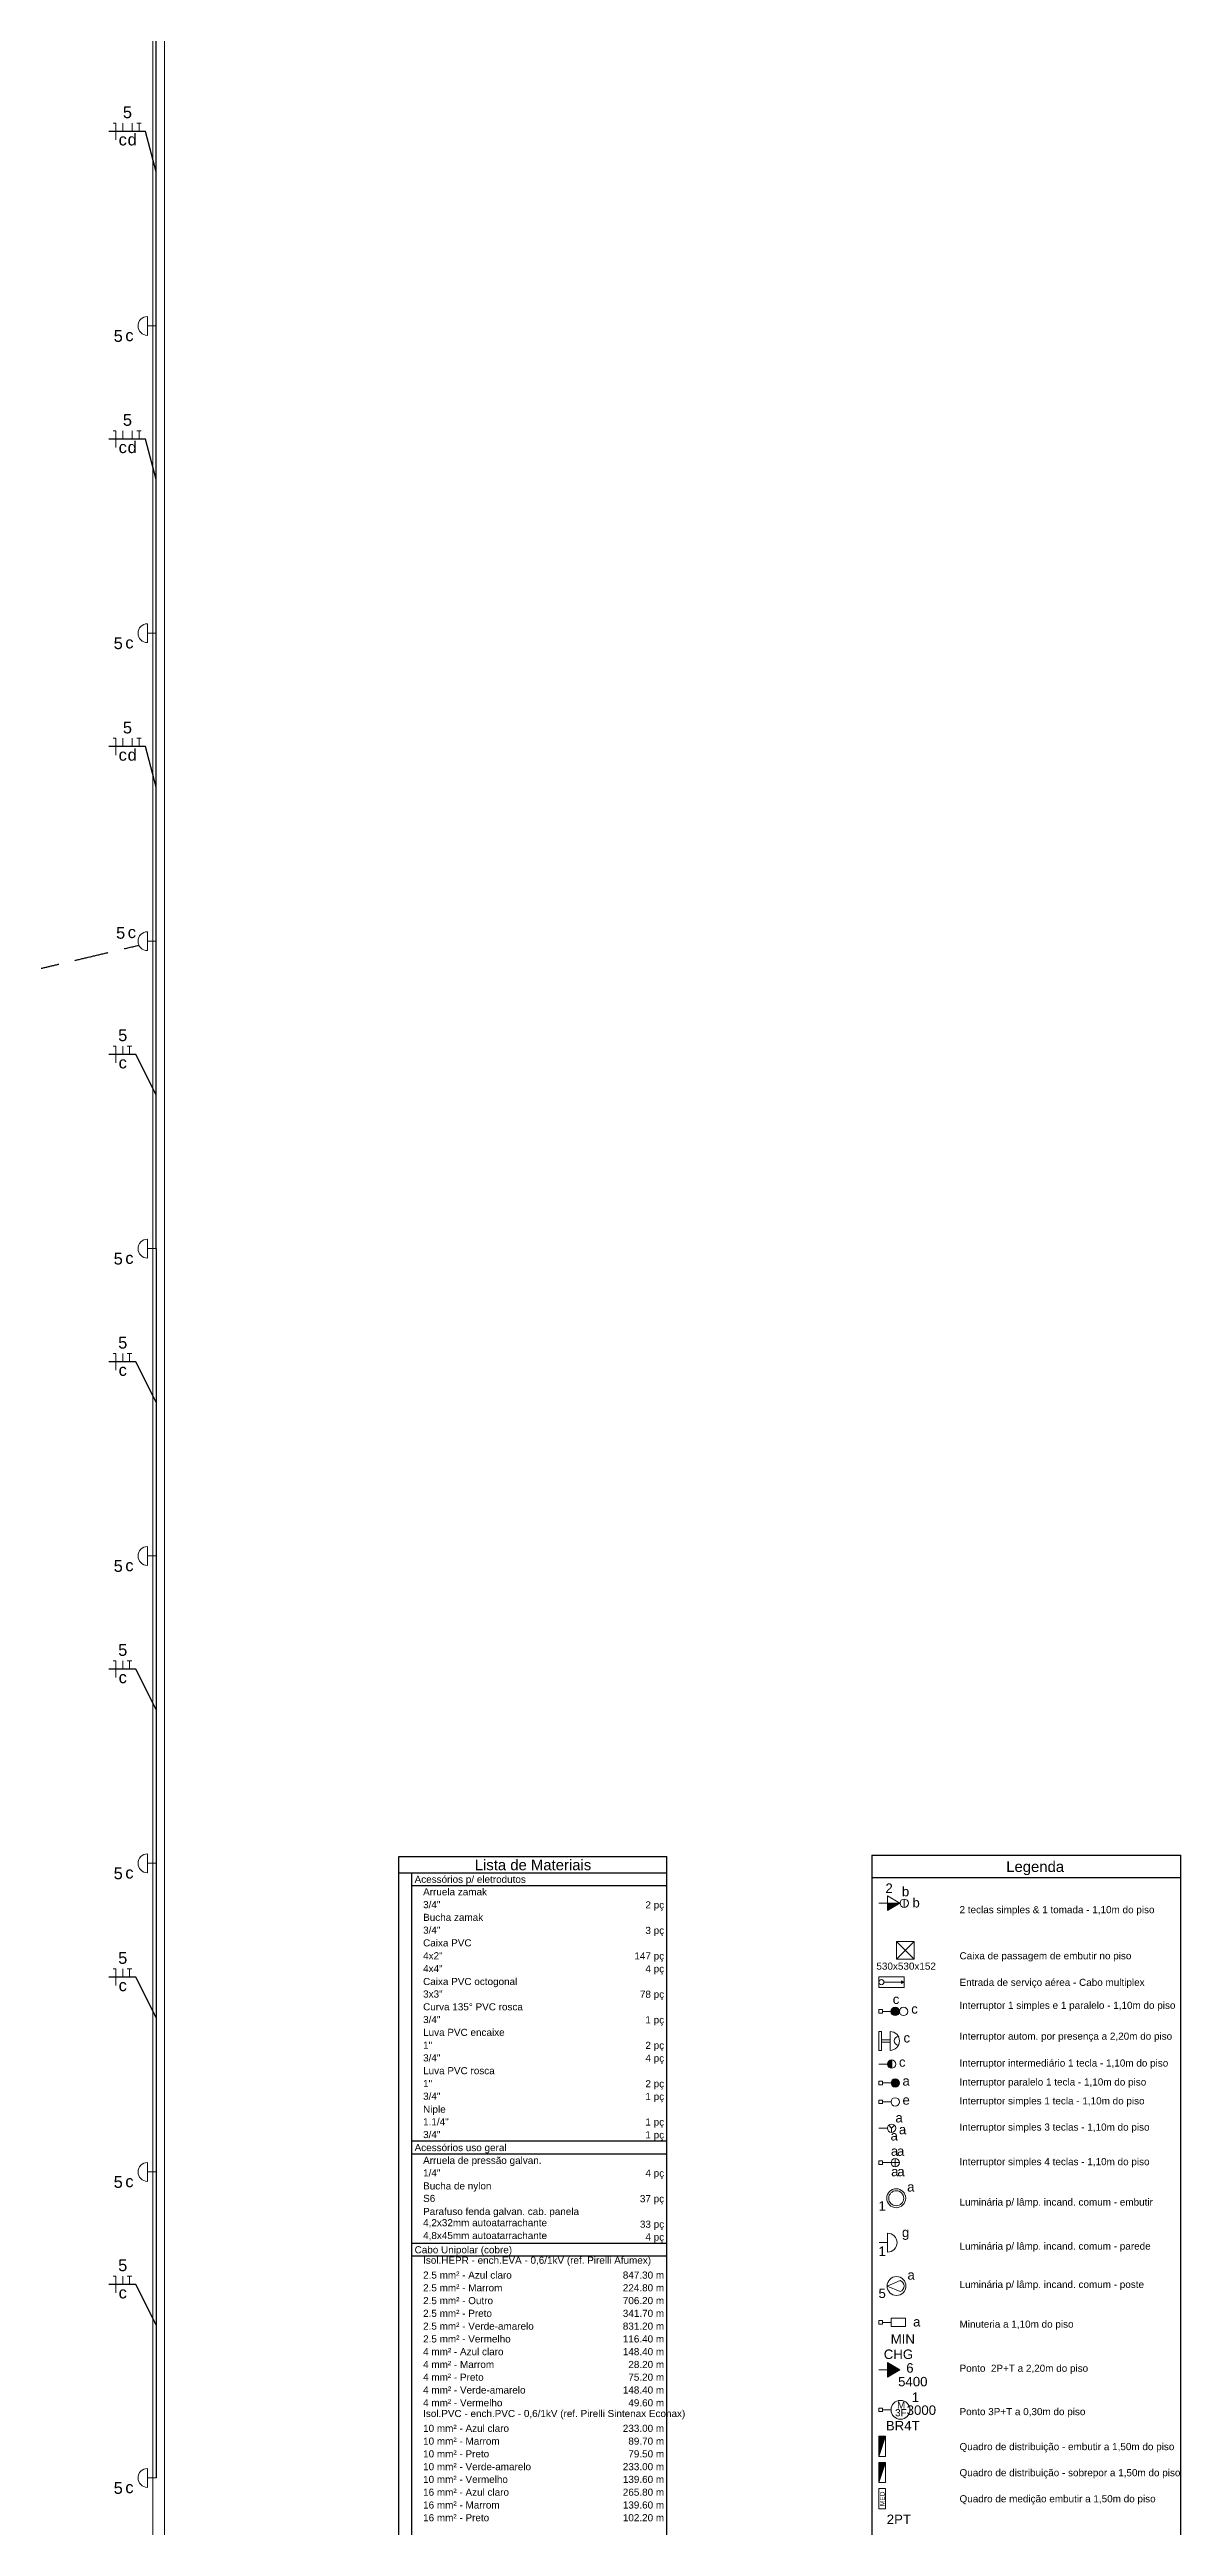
# Model space of a CAD drawing. Header units: inches. Extents: x 82 to 150, y -19 to 82.
# Drawn here: x 114.79 to 131.68, y 0.61 to 37.57 of the extents above; entities that cross this region are included whole.
import ezdxf
from ezdxf.enums import TextEntityAlignment as Align

# ---------------------------------------------------------------- set-up
doc = ezdxf.new("R2010")
doc.units = ezdxf.units.IN
doc.header["$MEASUREMENT"] = 0
doc.linetypes.add('Dashed', pattern=[0.75, 0.5, -0.25])
doc.linetypes.add('HIDDEN', pattern=[0.375, 0.25, -0.125])
for name, color, linetype, lineweight in [('BASE', 7, 'Continuous', 5), ('DI-Linhas do quadro', 7, 'HIDDEN', 30), ('DI-Textos do quadro', 5, 'Continuous', 20), ('DI-Título do quadro', 5, 'Continuous', 30), ('EL-Condutos', 8, 'Continuous', 30), ('EL-Fios', 1, 'Continuous', 20), ('EL-Textos fios', 7, 'Continuous', 30), ('EL-Textos pontos', 5, 'Continuous', 30), ('P-SIMBOL', 5, 'Continuous', 20), ('TEXTO', 7, 'Continuous', 20)]:
    doc.layers.add(name, color=color, linetype=linetype, lineweight=lineweight)
doc.styles.add('Arial', font='arial.ttf')

msp = doc.modelspace()

# ---------------------------------------------------------------- hatches: boundary and pattern name
at = {"layer": 'P-SIMBOL', "linetype": 'Continuous'}
for points in [[(127.303, 9.913), (127.49, 9.913), (127.303, 9.805)], [(127.554, 8.735), (127.51, 8.755), (127.51, 8.714)], [(127.366, 7.575), (127.366, 7.513), (127.303, 7.513), (127.304, 7.523), (127.309, 7.54), (127.315, 7.55), (127.322, 7.558), (127.333, 7.566), (127.346, 7.572), (127.359, 7.575), (127.366, 7.575)], [(127.366, 7.45), (127.366, 7.513), (127.303, 7.513), (127.304, 7.503), (127.309, 7.486), (127.315, 7.476), (127.322, 7.468), (127.333, 7.46), (127.346, 7.454), (127.359, 7.451), (127.366, 7.451)], [(127.419, 7.293), (127.419, 7.231), (127.356, 7.231), (127.357, 7.24), (127.362, 7.257), (127.368, 7.268), (127.375, 7.276), (127.386, 7.284), (127.399, 7.29), (127.412, 7.293), (127.419, 7.293)], [(127.419, 7.168), (127.419, 7.231), (127.356, 7.231), (127.357, 7.221), (127.362, 7.204), (127.368, 7.193), (127.375, 7.185), (127.386, 7.177), (127.399, 7.171), (127.412, 7.168), (127.419, 7.169)], [(127.419, 7.293), (127.419, 7.231), (127.481, 7.231), (127.481, 7.24), (127.475, 7.257), (127.469, 7.268), (127.462, 7.276), (127.452, 7.284), (127.439, 7.29), (127.426, 7.293), (127.419, 7.293)], [(127.419, 7.168), (127.419, 7.231), (127.481, 7.231), (127.481, 7.221), (127.475, 7.204), (127.469, 7.193), (127.462, 7.185), (127.452, 7.177), (127.439, 7.171), (127.426, 7.168), (127.419, 7.169)], [(127.303, 2.843), (127.49, 2.951), (127.303, 3.059)], [(127.274, 1.958), (127.175, 1.958), (127.175, 1.657)], [(127.274, 1.569), (127.175, 1.569), (127.175, 1.268)]]:
    msp.add_hatch(color=256, dxfattribs=at).paths.add_polyline_path(points)

# ---------------------------------------------------------------- linework, layer by layer
at = {"layer": 'BASE'}
for p, q in [((116.508, 49.97), (116.508, -2.309)), ((116.335, 49.797), (116.335, -2.309))]:
    msp.add_line(p, q, dxfattribs=at)
at = {"layer": 'DI-Linhas do quadro', "linetype": 'Continuous'}
for p, q in [((120.011, 10.612), (124.011, 10.612)), ((120.011, -18.892), (120.011, 10.612)), ((120.011, 10.368), (124.011, 10.368)), ((120.202, -18.892), (120.202, 10.368)), ((124.011, -18.892), (124.011, 10.612)), ((127.069, 10.632), (131.677, 10.632)), ((127.069, 10.632), (127.069, -1.749)), ((131.677, 10.632), (131.677, -1.749)), ((120.202, 10.177), (124.011, 10.177)), ((127.069, 10.297), (131.677, 10.297)), ((120.202, 6.365), (124.011, 6.365)), ((120.202, 6.174), (124.011, 6.174)), ((120.202, 4.84), (124.011, 4.84)), ((120.202, 4.649), (124.011, 4.649))]:
    msp.add_line(p, q, dxfattribs=at)
at = {"layer": 'EL-Condutos', "linetype": 'Continuous'}
for points in [[(116.385, 33.45), (116.385, 33.672), (116.385, 33.88), (116.385, 34.075), (116.385, 34.257), (116.385, 34.429), (116.385, 34.59), (116.385, 34.742), (116.385, 34.885), (116.385, 35.022), (116.385, 35.152), (116.385, 35.278), (116.385, 35.399), (116.385, 35.517), (116.385, 35.633), (116.385, 35.748), (116.385, 35.863), (116.385, 35.979), (116.385, 36.098), (116.385, 36.219), (116.385, 36.344), (116.385, 36.475), (116.385, 36.611), (116.385, 36.755), (116.385, 36.907), (116.385, 37.068), (116.385, 37.239), (116.385, 37.422), (116.385, 37.616), (116.385, 37.824), (116.385, 38.047)], [(116.385, 28.865), (116.385, 29.087), (116.385, 29.294), (116.385, 29.488), (116.385, 29.67), (116.385, 29.841), (116.385, 30.002), (116.385, 30.153), (116.385, 30.297), (116.385, 30.433), (116.385, 30.563), (116.385, 30.688), (116.385, 30.809), (116.385, 30.927), (116.385, 31.042), (116.385, 31.157), (116.385, 31.272), (116.385, 31.388), (116.385, 31.506), (116.385, 31.627), (116.385, 31.751), (116.385, 31.882), (116.385, 32.018), (116.385, 32.161), (116.385, 32.313), (116.385, 32.473), (116.385, 32.644), (116.385, 32.826), (116.385, 33.02), (116.385, 33.228), (116.385, 33.45)], [(116.385, 24.269), (116.385, 24.491), (116.385, 24.699), (116.385, 24.894), (116.385, 25.077), (116.385, 25.248), (116.385, 25.409), (116.385, 25.561), (116.385, 25.704), (116.385, 25.841), (116.385, 25.971), (116.385, 26.096), (116.385, 26.218), (116.385, 26.336), (116.385, 26.452), (116.385, 26.567), (116.385, 26.682), (116.385, 26.798), (116.385, 26.916), (116.385, 27.037), (116.385, 27.163), (116.385, 27.293), (116.385, 27.43), (116.385, 27.573), (116.385, 27.725), (116.385, 27.886), (116.385, 28.057), (116.385, 28.24), (116.385, 28.435), (116.385, 28.643), (116.385, 28.865)], [(116.385, 19.681), (116.385, 19.902), (116.385, 20.11), (116.385, 20.305), (116.385, 20.487), (116.385, 20.658), (116.385, 20.818), (116.385, 20.97), (116.385, 21.114), (116.385, 21.25), (116.385, 21.38), (116.385, 21.505), (116.385, 21.626), (116.385, 21.744), (116.385, 21.86), (116.385, 21.975), (116.385, 22.09), (116.385, 22.206), (116.385, 22.324), (116.385, 22.445), (116.385, 22.57), (116.385, 22.7), (116.385, 22.836), (116.385, 22.98), (116.385, 23.131), (116.385, 23.292), (116.385, 23.463), (116.385, 23.645), (116.385, 23.839), (116.385, 24.047), (116.385, 24.269)], [(116.385, 19.681), (116.385, 19.459), (116.385, 19.251), (116.385, 19.057), (116.385, 18.875), (116.385, 18.704), (116.385, 18.543), (116.385, 18.392), (116.385, 18.248), (116.385, 18.112), (116.385, 17.982), (116.385, 17.857), (116.385, 17.736), (116.385, 17.618), (116.385, 17.502), (116.385, 17.388), (116.385, 17.273), (116.385, 17.157), (116.385, 17.039), (116.385, 16.918), (116.385, 16.793), (116.385, 16.663), (116.385, 16.527), (116.385, 16.383), (116.385, 16.232), (116.385, 16.071), (116.385, 15.9), (116.385, 15.718), (116.385, 15.524), (116.385, 15.316), (116.385, 15.095)], [(116.385, 15.095), (116.385, 14.873), (116.385, 14.665), (116.385, 14.471), (116.385, 14.289), (116.385, 14.118), (116.385, 13.957), (116.385, 13.806), (116.385, 13.662), (116.385, 13.526), (116.385, 13.396), (116.385, 13.271), (116.385, 13.15), (116.385, 13.032), (116.385, 12.916), (116.385, 12.802), (116.385, 12.687), (116.385, 12.571), (116.385, 12.453), (116.385, 12.332), (116.385, 12.207), (116.385, 12.077), (116.385, 11.941), (116.385, 11.797), (116.385, 11.646), (116.385, 11.485), (116.385, 11.314), (116.385, 11.132), (116.385, 10.938), (116.385, 10.73), (116.385, 10.509)], [(116.385, 10.509), (116.385, 10.286), (116.385, 10.077), (116.385, 9.882), (116.385, 9.699), (116.385, 9.528), (116.385, 9.366), (116.385, 9.214), (116.385, 9.07), (116.385, 8.933), (116.385, 8.803), (116.385, 8.677), (116.385, 8.556), (116.385, 8.437), (116.385, 8.321), (116.385, 8.206), (116.385, 8.09), (116.385, 7.974), (116.385, 7.856), (116.385, 7.734), (116.385, 7.609), (116.385, 7.478), (116.385, 7.341), (116.385, 7.197), (116.385, 7.045), (116.385, 6.884), (116.385, 6.712), (116.385, 6.529), (116.385, 6.334), (116.385, 6.126), (116.385, 5.903)], [(116.385, 5.903), (116.385, 5.682), (116.385, 5.475), (116.385, 5.282), (116.385, 5.1), (116.385, 4.93), (116.385, 4.77), (116.385, 4.62), (116.385, 4.477), (116.385, 4.341), (116.385, 4.212), (116.385, 4.087), (116.385, 3.967), (116.385, 3.849), (116.385, 3.734), (116.385, 3.62), (116.385, 3.505), (116.385, 3.39), (116.385, 3.273), (116.385, 3.152), (116.385, 3.028), (116.385, 2.898), (116.385, 2.763), (116.385, 2.62), (116.385, 2.469), (116.385, 2.309), (116.385, 2.139), (116.385, 1.958), (116.385, 1.764), (116.385, 1.558), (116.385, 1.337)]]:
    msp.add_spline(points, degree=3, dxfattribs=at)
at = {"layer": 'EL-Condutos', "linetype": 'Dashed'}
msp.add_spline([(110.067, 22.776), (110.359, 22.845), (110.633, 22.909), (110.89, 22.97), (111.132, 23.027), (111.359, 23.081), (111.574, 23.132), (111.777, 23.18), (111.969, 23.225), (112.152, 23.269), (112.328, 23.31), (112.496, 23.35), (112.66, 23.388), (112.819, 23.426), (112.975, 23.463), (113.13, 23.5), (113.285, 23.536), (113.44, 23.573), (113.598, 23.61), (113.759, 23.648), (113.925, 23.688), (114.097, 23.728), (114.276, 23.771), (114.464, 23.815), (114.661, 23.862), (114.87, 23.911), (115.091, 23.963), (115.326, 24.019), (115.575, 24.078), (115.841, 24.141), (116.124, 24.207)], degree=3, dxfattribs=at)
at = {"layer": 'EL-Fios', "color": 5}
for p, q in [((115.743, 36.478), (115.785, 36.478)), ((115.785, 36.228), (115.785, 36.478)), ((115.887, 36.353), (115.887, 36.478)), ((116.028, 36.353), (116.028, 36.478)), ((116.096, 36.478), (116.163, 36.478)), ((116.13, 36.353), (116.13, 36.478)), ((115.743, 31.887), (115.785, 31.887)), ((115.785, 31.637), (115.785, 31.887)), ((115.887, 31.762), (115.887, 31.887)), ((116.028, 31.762), (116.028, 31.887)), ((116.096, 31.887), (116.163, 31.887)), ((116.13, 31.762), (116.13, 31.887)), ((115.743, 27.297), (115.785, 27.297)), ((115.785, 27.047), (115.785, 27.297)), ((115.887, 27.172), (115.887, 27.297)), ((116.028, 27.172), (116.028, 27.297)), ((116.096, 27.297), (116.163, 27.297)), ((116.13, 27.172), (116.13, 27.297)), ((115.743, 22.705), (115.785, 22.705)), ((115.785, 22.455), (115.785, 22.705)), ((115.887, 22.58), (115.887, 22.705)), ((115.955, 22.705), (116.022, 22.705)), ((115.989, 22.58), (115.989, 22.705)), ((115.743, 18.117), (115.785, 18.117)), ((115.785, 17.867), (115.785, 18.117)), ((115.887, 17.992), (115.887, 18.117)), ((115.955, 18.117), (116.022, 18.117)), ((115.989, 17.992), (115.989, 18.117)), ((115.743, 13.531), (115.785, 13.531)), ((115.785, 13.281), (115.785, 13.531)), ((115.887, 13.406), (115.887, 13.531)), ((115.955, 13.531), (116.022, 13.531)), ((115.989, 13.406), (115.989, 13.531)), ((115.743, 8.935), (115.785, 8.935)), ((115.785, 8.685), (115.785, 8.935)), ((115.887, 8.81), (115.887, 8.935)), ((115.955, 8.935), (116.022, 8.935)), ((115.989, 8.81), (115.989, 8.935)), ((115.743, 4.35), (115.785, 4.35)), ((115.785, 4.1), (115.785, 4.35)), ((115.887, 4.225), (115.887, 4.35)), ((115.955, 4.35), (116.022, 4.35)), ((115.989, 4.225), (115.989, 4.35))]:
    msp.add_line(p, q, dxfattribs=at)
at = {"layer": 'EL-Textos fios'}
for p, q in [((116.226, 36.353), (115.681, 36.353)), ((116.385, 35.748), (116.226, 36.353)), ((116.226, 31.762), (115.681, 31.762)), ((116.385, 31.157), (116.226, 31.762)), ((116.226, 27.172), (115.681, 27.172)), ((116.385, 26.567), (116.226, 27.172)), ((116.084, 22.58), (115.681, 22.58)), ((116.385, 21.975), (116.084, 22.58)), ((116.084, 17.992), (115.681, 17.992)), ((116.385, 17.388), (116.084, 17.992)), ((116.084, 13.406), (115.681, 13.406)), ((116.385, 12.802), (116.084, 13.406)), ((116.084, 8.81), (115.681, 8.81)), ((116.385, 8.206), (116.084, 8.81)), ((116.084, 4.225), (115.681, 4.225)), ((116.385, 3.62), (116.084, 4.225))]:
    msp.add_line(p, q, dxfattribs=at)
at = {"layer": 'P-SIMBOL'}
for p, q in [((116.256, 33.308), (116.256, 33.591)), ((116.256, 33.45), (116.385, 33.45)), ((116.256, 28.724), (116.256, 29.006)), ((116.256, 28.865), (116.385, 28.865)), ((116.256, 24.128), (116.256, 24.41)), ((116.256, 24.269), (116.385, 24.269)), ((116.256, 19.539), (116.256, 19.822)), ((116.256, 19.681), (116.385, 19.681)), ((116.256, 14.953), (116.256, 15.236)), ((116.256, 15.095), (116.385, 15.095)), ((116.256, 10.367), (116.256, 10.65)), ((116.256, 10.509), (116.385, 10.509)), ((127.49, 9.913), (127.303, 10.021)), ((127.303, 10.021), (127.303, 9.805)), ((127.303, 9.913), (127.175, 9.913)), ((127.49, 9.913), (127.303, 9.913)), ((127.303, 9.805), (127.49, 9.913)), ((127.553, 9.976), (127.553, 9.851)), ((127.439, 9.343), (127.704, 9.343)), ((127.439, 9.343), (127.439, 9.078)), ((127.439, 9.343), (127.704, 9.078)), ((127.704, 9.343), (127.439, 9.078)), ((127.704, 9.343), (127.704, 9.078)), ((127.439, 9.078), (127.704, 9.078)), ((127.175, 8.813), (127.175, 8.657)), ((127.175, 8.813), (127.554, 8.813)), ((127.175, 8.657), (127.554, 8.657)), ((127.25, 8.735), (127.51, 8.735)), ((127.554, 8.735), (127.51, 8.755)), ((127.51, 8.755), (127.51, 8.714)), ((127.554, 8.735), (127.51, 8.714)), ((127.554, 8.813), (127.554, 8.657)), ((127.175, 8.272), (127.175, 8.325)), ((127.175, 8.325), (127.228, 8.325)), ((127.228, 8.272), (127.175, 8.272)), ((127.228, 8.325), (127.228, 8.272)), ((127.356, 8.298), (127.228, 8.298)), ((127.175, 7.999), (127.175, 7.717)), ((127.175, 7.999), (127.213, 7.999)), ((127.213, 7.999), (127.213, 7.717)), ((127.341, 7.877), (127.213, 7.877)), ((127.341, 7.839), (127.213, 7.839)), ((127.341, 7.999), (127.341, 7.717)), ((127.175, 7.717), (127.213, 7.717)), ((127.303, 7.513), (127.175, 7.513)), ((127.366, 7.575), (127.366, 7.45)), ((127.175, 7.204), (127.175, 7.257)), ((127.175, 7.257), (127.228, 7.257)), ((127.228, 7.204), (127.175, 7.204)), ((127.228, 7.257), (127.228, 7.204)), ((127.356, 7.231), (127.228, 7.231)), ((127.419, 7.293), (127.419, 7.168)), ((127.175, 6.923), (127.175, 6.976)), ((127.175, 6.976), (127.228, 6.976)), ((127.228, 6.923), (127.175, 6.923)), ((127.228, 6.976), (127.228, 6.923)), ((127.356, 6.949), (127.228, 6.949)), ((127.303, 6.555), (127.175, 6.555)), ((127.365, 6.555), (127.321, 6.599)), ((127.365, 6.555), (127.41, 6.599)), ((127.365, 6.492), (127.365, 6.555)), ((116.256, 5.762), (116.256, 6.044)), ((127.175, 6.015), (127.175, 6.068)), ((127.175, 6.068), (127.228, 6.068)), ((127.228, 6.015), (127.175, 6.015)), ((127.228, 6.068), (127.228, 6.015)), ((127.356, 6.042), (127.228, 6.042)), ((127.356, 6.042), (127.481, 6.042)), ((127.419, 5.979), (127.419, 6.104)), ((116.256, 5.903), (116.385, 5.903)), ((127.305, 4.848), (127.177, 4.848)), ((127.305, 4.989), (127.305, 4.707)), ((127.297, 4.201), (127.493, 4.284)), ((127.493, 4.118), (127.297, 4.201)), ((127.356, 3.72), (127.573, 3.72)), ((127.356, 3.72), (127.573, 3.72)), ((127.356, 3.72), (127.356, 3.597)), ((127.356, 3.72), (127.356, 3.597)), ((127.573, 3.72), (127.573, 3.597)), ((127.573, 3.72), (127.573, 3.597)), ((127.175, 3.685), (127.228, 3.685)), ((127.175, 3.632), (127.175, 3.685)), ((127.228, 3.632), (127.175, 3.632)), ((127.228, 3.685), (127.228, 3.632)), ((127.356, 3.658), (127.228, 3.658)), ((127.356, 3.597), (127.573, 3.597)), ((127.356, 3.597), (127.573, 3.597)), ((127.303, 2.843), (127.303, 3.059)), ((127.303, 3.059), (127.49, 2.951)), ((127.303, 2.951), (127.175, 2.951)), ((127.49, 2.951), (127.303, 2.843)), ((127.175, 2.327), (127.175, 2.38)), ((127.175, 2.38), (127.228, 2.38)), ((127.228, 2.327), (127.175, 2.327)), ((127.228, 2.38), (127.228, 2.327)), ((127.356, 2.354), (127.228, 2.354)), ((127.274, 1.958), (127.175, 1.958)), ((127.175, 1.958), (127.175, 1.657)), ((127.274, 1.958), (127.175, 1.657)), ((127.274, 1.958), (127.274, 1.657)), ((127.274, 1.657), (127.175, 1.657)), ((127.274, 1.569), (127.175, 1.569)), ((127.175, 1.569), (127.175, 1.268)), ((127.274, 1.569), (127.175, 1.268)), ((127.274, 1.569), (127.274, 1.268)), ((116.256, 1.195), (116.256, 1.478)), ((116.256, 1.337), (116.385, 1.337)), ((127.274, 1.268), (127.175, 1.268))]:
    msp.add_line(p, q, dxfattribs=at)
at = {"layer": 'P-SIMBOL', "const_width": 0.0625}
msp.add_lwpolyline([(127.45, 8.298, 1), (127.387, 8.298, 1)], format="xyb", close=True, dxfattribs=at)
at = {"layer": 'P-SIMBOL'}
msp.add_lwpolyline([(127.175, 1.179), (127.275, 1.179), (127.275, 0.878), (127.175, 0.878), (127.175, 1.179)], dxfattribs=at)
for centre, radius in [((127.553, 9.913), 0.0625), ((127.212, 8.735), 0.0375), ((127.419, 8.298), 0.0625), ((127.418, 8.298), 0.0625), ((127.544, 8.298), 0.0625), ((127.366, 7.513), 0.0625), ((127.419, 7.231), 0.0625), ((127.419, 6.949), 0.0625), ((127.365, 6.555), 0.0625), ((127.419, 6.042), 0.0625), ((127.434, 5.511), 0.141), ((127.434, 5.511), 0.112), ((127.438, 4.201), 0.141), ((127.497, 2.354), 0.141)]:
    msp.add_circle(centre, radius, dxfattribs=at)
for centre, radius, start, end in [((116.256, 33.45), 0.141, 90, 270), ((116.256, 28.865), 0.141, 90, 270), ((116.256, 24.269), 0.141, 90, 270), ((116.256, 19.681), 0.141, 90, 270), ((116.256, 15.095), 0.141, 90, 270), ((116.256, 10.509), 0.141, 90, 270), ((127.341, 7.858), 0.141, 270, 90), ((127.472, 7.858), 0.0678, 94.8053, 264.183), ((116.256, 5.903), 0.141, 90, 270), ((127.305, 4.848), 0.141, 270, 90), ((127.462, 4.201), 0.0881, 290.315, 69.6852), ((116.256, 1.337), 0.141, 90, 270)]:
    msp.add_arc(centre, radius, start, end, dxfattribs=at)

# ---------------------------------------------------------------- texts
at = {"layer": 'DI-Textos do quadro', "char_height": 0.1059, "line_spacing_factor": 0.798, "style": 'Arial'}
for s, insert, width, attachment_point in [('Acessórios p/ eletrodutos', (120.244, 10.185), 3.07594, 7), ('Arruela zamak', (120.371, 10.029), 1.7655, 7), ('3/4"', (120.371, 9.838), 0.47774, 7), ('Bucha zamak', (120.371, 9.648), 1.66007, 7), ('2 pç', (123.969, 9.803), 0.51777, 9), ('2 teclas simples & 1 tomada - 1,10m do piso', (128.379, 9.732), 5.3899, 7), ('3/4"', (120.371, 9.457), 0.47774, 7), ('Caixa PVC', (120.371, 9.267), 1.33713, 7), ('3 pç', (123.969, 9.422), 0.51777, 9), ('4x2"', (120.371, 9.076), 0.53645, 7), ('4x4"', (120.371, 8.885), 0.53645, 7), ('147 pç', (123.969, 9.041), 0.82203, 9), ('4 pç', (123.969, 8.85), 0.51777, 9), ('Caixa de passagem de embutir no piso', (128.379, 9.044), 4.74669, 7), ('3x3"', (120.371, 8.504), 0.53645, 7), ('Caixa PVC octogonal', (120.371, 8.66), 2.60087, 7), ('78 pç', (123.969, 8.469), 0.6699, 9), ('Entrada de serviço aérea - Cabo multiplex', (128.379, 8.647), 5.111, 7), ('3/4"', (120.371, 8.123), 0.47774, 7), ('Curva 135%%d PVC rosca', (120.371, 8.313), 2.74766, 7), ('1 pç', (123.969, 8.088), 0.51777, 9), ('Interruptor 1 simples e 1 paralelo - 1,10m do piso', (128.379, 8.305), 5.96506, 7), ('1"', (120.371, 7.742), 0.24954, 7), ('Luva PVC encaixe', (120.371, 7.932), 2.25124, 7), ('2 pç', (123.969, 7.707), 0.51777, 9), ('Interruptor autom. por presença a 2,20m do piso', (128.379, 7.844), 5.87165, 7), ('3/4"', (120.371, 7.551), 0.47774, 7), ('Luva PVC rosca', (120.371, 7.36), 1.97901, 7), ('4 pç', (123.969, 7.516), 0.51777, 9), ('Interruptor intermediário 1 tecla - 1,10m do piso', (128.379, 7.444), 5.76622, 7), ('3/4"', (120.371, 6.979), 0.47774, 7), ('1"', (120.371, 7.17), 0.24954, 7), ('2 pç', (123.969, 7.135), 0.51777, 9), ('1 pç', (123.969, 6.944), 0.51777, 9), ('Interruptor paralelo 1 tecla - 1,10m do piso', (128.379, 7.161), 5.15771, 7), ('1.1/4"', (120.371, 6.598), 0.70593, 7), ('Niple', (120.371, 6.754), 0.62453, 7), ('1 pç', (123.969, 6.563), 0.51777, 9), ('Interruptor simples 1 tecla - 1,10m do piso', (128.379, 6.879), 5.11367, 7), ('Acessórios uso geral', (120.244, 6.182), 2.54349, 7), ('3/4"', (120.371, 6.407), 0.47774, 7), ('1 pç', (123.969, 6.372), 0.51777, 9), ('Interruptor simples 3 teclas - 1,10m do piso', (128.379, 6.488), 5.25112, 7), ('Arruela de pressão galvan.', (120.371, 5.991), 3.27211, 7), ('1/4"', (120.371, 5.835), 0.47774, 7), ('4 pç', (123.969, 5.8), 0.51777, 9), ('Interruptor simples 4 teclas - 1,10m do piso', (128.379, 5.972), 5.25112, 7), ('S6', (120.371, 5.454), 0.33495, 7), ('Bucha de nylon', (120.371, 5.61), 1.88827, 7), ('37 pç', (123.969, 5.419), 0.6699, 9), ('4,2x32mm autoatarrachante', (120.371, 5.073), 3.42023, 7), ('Parafuso fenda galvan. cab. panela', (120.371, 5.229), 4.30765, 7), ('33 pç', (123.969, 5.038), 0.6699, 9), ('Luminária p/ lâmp. incand. comum - embutir', (128.379, 5.369), 5.34186, 7), ('4,8x45mm autoatarrachante', (120.371, 4.882), 3.42023, 7), ('4 pç', (123.969, 4.847), 0.51777, 9), ('Luminária p/ lâmp. incand. comum - parede', (128.379, 4.712), 5.28048, 7), ('Cabo Unipolar (cobre)', (120.244, 4.657), 2.69162, 7), ('Isol.HEPR - ench.EVA - 0,6/1kV (ref. Pirelli Afumex)', (120.371, 4.501), 6.29868, 7), ('2.5 mm² - Azul claro', (120.371, 4.31), 2.45008, 7), ('2.5 mm² - Marrom', (120.371, 4.12), 2.18852, 7), ('847.30 m', (123.969, 4.31), 1.14097, 9), ('224.80 m', (123.969, 4.12), 1.14097, 9), ('Luminária p/ lâmp. incand. comum - poste', (128.379, 4.14), 5.09899, 7), ('2.5 mm² - Outro', (120.371, 3.929), 1.92964, 7), ('2.5 mm² - Preto', (120.371, 3.739), 1.90028, 7), ('341.70 m', (123.969, 3.739), 1.14097, 9), ('706.20 m', (123.969, 3.929), 1.14097, 9), ('2.5 mm² - Verde-amarelo', (120.371, 3.548), 3.05592, 7), ('2.5 mm² - Vermelho', (120.371, 3.357), 2.41805, 7), ('831.20 m', (123.969, 3.548), 1.14097, 9), ('116.40 m', (123.969, 3.357), 1.14097, 9), ('Minuteria a 1,10m do piso', (128.379, 3.548), 3.15067, 7), ('4 mm² - Azul claro', (120.371, 3.167), 2.22188, 7), ('4 mm² - Marrom', (120.371, 2.976), 1.96033, 7), ('148.40 m', (123.969, 3.167), 1.14097, 9), ('28.20 m', (123.969, 2.976), 0.98884, 9), ('Ponto  2P+T a 2,20m do piso', (128.379, 2.889), 3.55368, 7), ('4 mm² - Preto', (120.371, 2.786), 1.67208, 7), ('4 mm² - Verde-amarelo', (120.371, 2.595), 2.82773, 7), ('148.40 m', (123.969, 2.595), 1.14097, 9), ('75.20 m', (123.969, 2.786), 0.98884, 9), ('4 mm² - Vermelho', (120.371, 2.404), 2.18986, 7), ('Isol.PVC - ench.PVC - 0,6/1kV (ref. Pirelli Sintenax Econax)', (120.371, 2.214), 7.24081, 7), ('49.60 m', (123.969, 2.404), 0.98884, 9), ('Ponto 3P+T a 0,30m do piso', (128.379, 2.242), 3.47762, 7), ('10 mm² - Azul claro', (120.371, 2.023), 2.37401, 7), ('10 mm² - Marrom', (120.371, 1.832), 2.11246, 7), ('233.00 m', (123.969, 2.023), 1.14097, 9), ('89.70 m', (123.969, 1.832), 0.98884, 9), ('Quadro de distribuição - embutir a 1,50m do piso', (128.379, 1.719), 5.93437, 7), ('10 mm² - Preto', (120.371, 1.642), 1.82421, 7), ('10 mm² - Verde-amarelo', (120.371, 1.451), 2.97986, 7), ('233.00 m', (123.969, 1.451), 1.14097, 9), ('79.50 m', (123.969, 1.642), 0.98884, 9), ('10 mm² - Vermelho', (120.371, 1.261), 2.34199, 7), ('16 mm² - Azul claro', (120.371, 1.07), 2.37401, 7), ('265.80 m', (123.969, 1.07), 1.14097, 9), ('139.60 m', (123.969, 1.261), 1.14097, 9), ('Quadro de distribuição - sobrepor a 1,50m do piso', (128.379, 1.33), 6.10117, 7), ('16 mm² - Marrom', (120.371, 0.879), 2.11246, 7), ('16 mm² - Preto', (120.371, 0.689), 1.82421, 7), ('139.60 m', (123.969, 0.879), 1.14097, 9), ('102.20 m', (123.969, 0.689), 1.14097, 9), ('Quadro de medição embutir a 1,50m do piso', (128.379, 0.941), 5.41659, 7)]:
    msp.add_mtext(s, dxfattribs=dict(at, insert=insert, width=width, attachment_point=attachment_point))
at = {"layer": 'DI-Título do quadro', "style": 'Arial'}
for s, height, p in [('Lista de Materiais', 0.15885, (122.011, 10.358)), ('Legenda', 0.1588, (129.508, 10.332))]:
    msp.add_text(s, height=height, dxfattribs=at).set_placement(p, align=Align.BOTTOM_CENTER)
at = {"layer": 'EL-Textos pontos', "char_height": 0.176, "attachment_point": 8, "line_spacing_factor": 0.798, "style": 'Arial'}
for s, insert, width in [('5', (115.82, 33.21), 0.27963), ('c', (115.987, 33.22), 0.2514), ('5', (115.82, 28.625), 0.27963), ('c', (115.987, 28.635), 0.2514), ('5', (115.856, 24.303), 0.27963), ('c', (116.023, 24.313), 0.2514), ('5', (115.82, 19.441), 0.27963), ('c', (115.987, 19.451), 0.2514), ('5', (115.82, 14.855), 0.27963), ('c', (115.987, 14.865), 0.2514), ('5', (115.82, 10.269), 0.27963), ('c', (115.987, 10.279), 0.2514), ('5', (115.82, 5.663), 0.27963), ('c', (115.987, 5.673), 0.2514), ('5', (115.82, 1.097), 0.27963), ('c', (115.987, 1.107), 0.2514)]:
    msp.add_mtext(s, dxfattribs=dict(at, insert=insert, width=width))
at = {"layer": 'P-SIMBOL', "line_spacing_factor": 0.798, "style": 'Arial'}
for s, insert, char_height, width, attachment_point in [('2', (127.328, 10.067), 0.141, 0.20918, 8), ('b', (127.573, 10.015), 0.141, 0.20918, 8), ('b', (127.731, 9.848), 0.141, 0.20918, 8), ('530x530x152', (127.582, 8.92), 0.1059, 1.63872, 8), ('c', (127.382, 8.408), 0.141, 0.18899, 7), ('c', (127.658, 8.264), 0.141, 0.18899, 7), ('c', (127.592, 7.833), 0.141, 0.18899, 8), ('c', (127.474, 7.471), 0.141, 0.18899, 7), ('a', (127.527, 7.189), 0.141, 0.20918, 7), ('a', (127.422, 6.64), 0.141, 0.20918, 7), ('e', (127.527, 6.905), 0.141, 0.20918, 7), ('a', (127.349, 6.371), 0.141, 0.20918, 7), ('a', (127.474, 6.464), 0.141, 0.20918, 7), ('a', (127.354, 6.142), 0.141, 0.20918, 7), ('a', (127.358, 5.837), 0.141, 0.20918, 7), ('a', (127.555, 6.142), 0.141, 0.20918, 9), ('a', (127.56, 5.837), 0.141, 0.20918, 9), ('a', (127.651, 5.608), 0.141, 0.20918, 8), ('1', (127.224, 5.326), 0.141, 0.20918, 8), ('g', (127.574, 4.889), 0.141, 0.20918, 8), ('1', (127.224, 4.65), 0.141, 0.20918, 8), ('5', (127.224, 4.02), 0.141, 0.20918, 8), ('a', (127.656, 4.294), 0.141, 0.20918, 8), ('a', (127.74, 3.595), 0.141, 0.20918, 8), ('MIN', (127.532, 3.339), 0.1412, 0.68992, 8), ('CHG', (127.467, 3.11), 0.1412, 0.83487, 8), ('6', (127.638, 2.906), 0.141, 0.20918, 8), ('5400', (127.681, 2.702), 0.1412, 0.83671, 8), ('1', (127.72, 2.472), 0.141, 0.20918, 8), ('3F', (127.417, 2.256), 0.1059, 0.31894, 7), ('M', (127.446, 2.372), 0.106, 0.22819, 7), ('3000', (127.809, 2.276), 0.1412, 0.83671, 8), ('BR4T', (127.531, 2.046), 0.1412, 0.96148, 8), ('2PT', (127.473, 0.649), 0.1412, 0.68992, 8)]:
    msp.add_mtext(s, dxfattribs=dict(at, insert=insert, char_height=char_height, width=width, attachment_point=attachment_point))
at = {"layer": 'P-SIMBOL', "insert": (127.26, 1.025), "char_height": 0.0706, "width": 0.38032, "attachment_point": 8, "rotation": 90, "line_spacing_factor": 0.798, "style": 'Arial'}
msp.add_mtext('MED', dxfattribs=at)
at = {"layer": 'TEXTO', "char_height": 0.176, "attachment_point": 8, "line_spacing_factor": 0.798, "style": 'Arial'}
for s, insert, width in [('5', (115.957, 36.548), 0.27963), ('c', (115.887, 36.141), 0.2514), ('d', (116.028, 36.141), 0.27963), ('5', (115.957, 31.957), 0.27963), ('c', (115.887, 31.55), 0.2514), ('d', (116.028, 31.55), 0.27963), ('5', (115.957, 27.367), 0.27963), ('c', (115.887, 26.96), 0.2514), ('d', (116.028, 26.96), 0.27963), ('5', (115.887, 22.775), 0.27963), ('c', (115.887, 22.368), 0.2514), ('5', (115.887, 18.188), 0.27963), ('c', (115.887, 17.78), 0.2514), ('5', (115.887, 13.602), 0.27963), ('c', (115.887, 13.194), 0.2514), ('5', (115.887, 9.006), 0.27963), ('c', (115.887, 8.598), 0.2514), ('5', (115.887, 4.42), 0.27963), ('c', (115.887, 4.013), 0.2514)]:
    msp.add_mtext(s, dxfattribs=dict(at, insert=insert, width=width))

doc.saveas('drawing.dxf')
